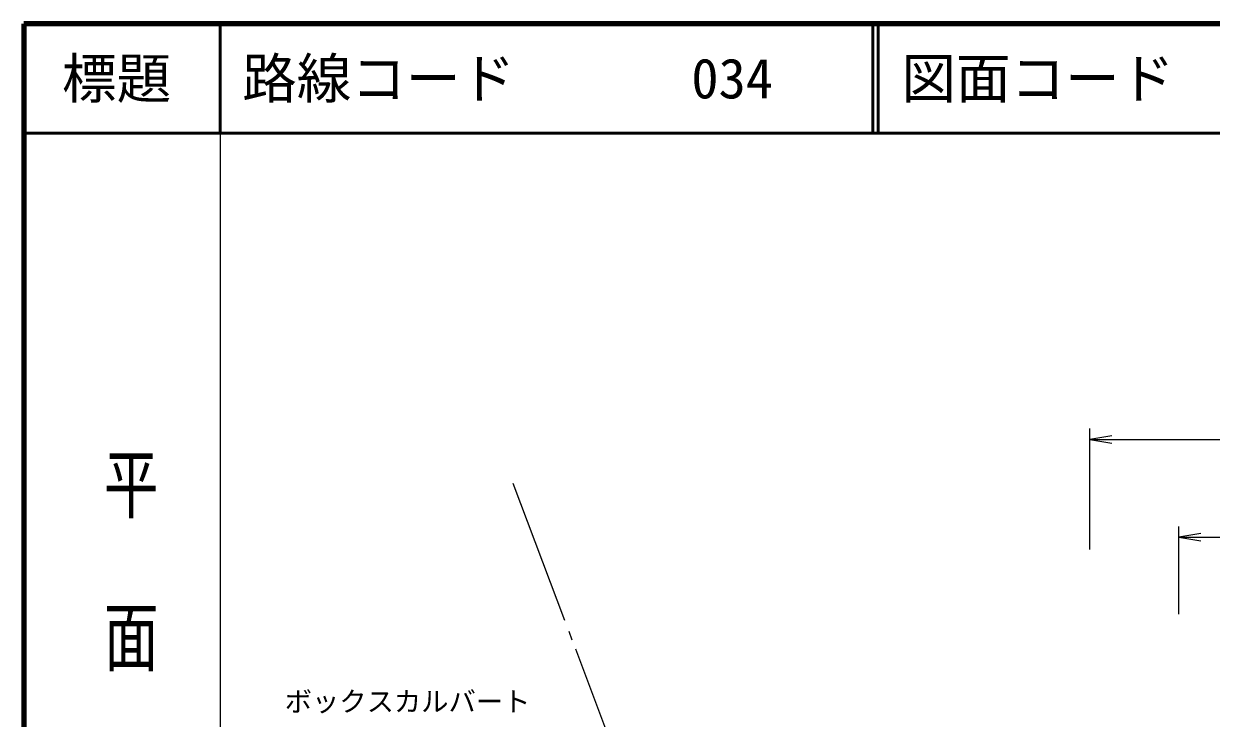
# Model space of a CAD drawing. Units: millimetres at full size, sheet at 1:1000; details may follow other scales. Extents: x 40000 to 680000, y 20000 to 380000.
# Drawn here: x 40000 to 148759, y 316431 to 380000 of the extents above; entities that cross this region are included whole.
import ezdxf
from ezdxf.enums import TextEntityAlignment as Align

# ---------------------------------------------------------------- set-up
doc = ezdxf.new("R2010")
doc.units = ezdxf.units.MM
doc.header["$LTSCALE"] = 1000
for name, color, linetype, lineweight in [('M-STR-HTXT', 7, 'Continuous', 13), ('M-TTL', 2, 'Continuous', 140), ('M-TTL-BAND', 7, 'Continuous', 25), ('M-TTL-LINE', 7, 'Continuous', 50), ('M-WORK', 1, 'Continuous', 13)]:
    doc.layers.add(name, color=color, linetype=linetype, lineweight=lineweight)
doc.layers.add('M-TTL-TXT', color=7, linetype='Continuous')
doc.styles.add('@ＭＳ ゴシック', font='')
doc.styles.add('ＭＳ ゴシック', font='')
doc.styles.get('@ＭＳ ゴシック').set_extended_font_data('@MS Gothic')
doc.styles.get('ＭＳ ゴシック').set_extended_font_data('MS Gothic')

# ---------------------------------------------------------------- blocks, each defined once
blk = doc.blocks.new('open_arrow')
at = {"color": 0, "linetype": 'Continuous', "lineweight": -2}
blk.add_lwpolyline([(7.5, 1.25), (0, 0), (7.5, -1.25)], dxfattribs=at)

msp = doc.modelspace()

# ---------------------------------------------------------------- linework, layer by layer
at = {"layer": 'M-STR-HTXT'}
for p, q in [((137638, 331875), (137638, 342950)), ((137638, 341950), (361461, 341950)), ((145798, 325947), (145798, 333996)), ((145798, 332996), (176249, 332996))]:
    msp.add_line(p, q, dxfattribs=at)
at = {"layer": 'M-TTL'}
for p, q in [((40000, 380000), (40000, 20000)), ((680000, 380000), (40000, 380000))]:
    msp.add_line(p, q, dxfattribs=at)
at = {"layer": 'M-TTL-BAND'}
msp.add_line((58000, 370000), (58000, 20000), dxfattribs=at)
at = {"layer": 'M-TTL-LINE'}
for p, q in [((58000, 380000), (58000, 370000)), ((117750, 380000), (117750, 370000)), ((118250, 380000), (118250, 370000)), ((40000, 370000), (680000, 370000))]:
    msp.add_line(p, q, dxfattribs=at)
at = {"layer": 'M-WORK'}
for p, q in [((84787, 337963), (89524, 325422)), ((89914, 324392), (90206, 323619)), ((90525, 322772), (95394, 309885))]:
    msp.add_line(p, q, dxfattribs=at)

# ---------------------------------------------------------------- block references
at = {"layer": 'M-STR-HTXT', "xscale": 267, "yscale": 267}
for p in [(137638, 341950), (145798, 332996)]:
    msp.add_blockref('open_arrow', p, dxfattribs=at)

# ---------------------------------------------------------------- texts
at = {"layer": 'M-STR-HTXT', "style": 'ＭＳ ゴシック'}
msp.add_text('ボックスカルバート', height=1833, dxfattribs=at).set_placement((63900, 316500), align=Align.BOTTOM_LEFT)
at = {"layer": 'M-TTL-BAND', "style": '@ＭＳ ゴシック', "width": 1.4}
msp.add_text('平  面  図', height=3666, rotation=270, dxfattribs=at).set_placement((49777, 306475), align=Align.MIDDLE_RIGHT)
at = {"layer": 'M-TTL-TXT', "style": 'ＭＳ ゴシック'}
msp.add_text('標題', height=3666, dxfattribs=at).set_placement((48500, 375000), align=Align.MIDDLE_CENTER)
for s, p in [('路線コード', (60000, 375000)), ('034', (101142, 375000)), ('図面コード', (120380, 375000))]:
    msp.add_text(s, height=3666, dxfattribs=at).set_placement(p, align=Align.MIDDLE_LEFT)

doc.saveas('drawing.dxf')
